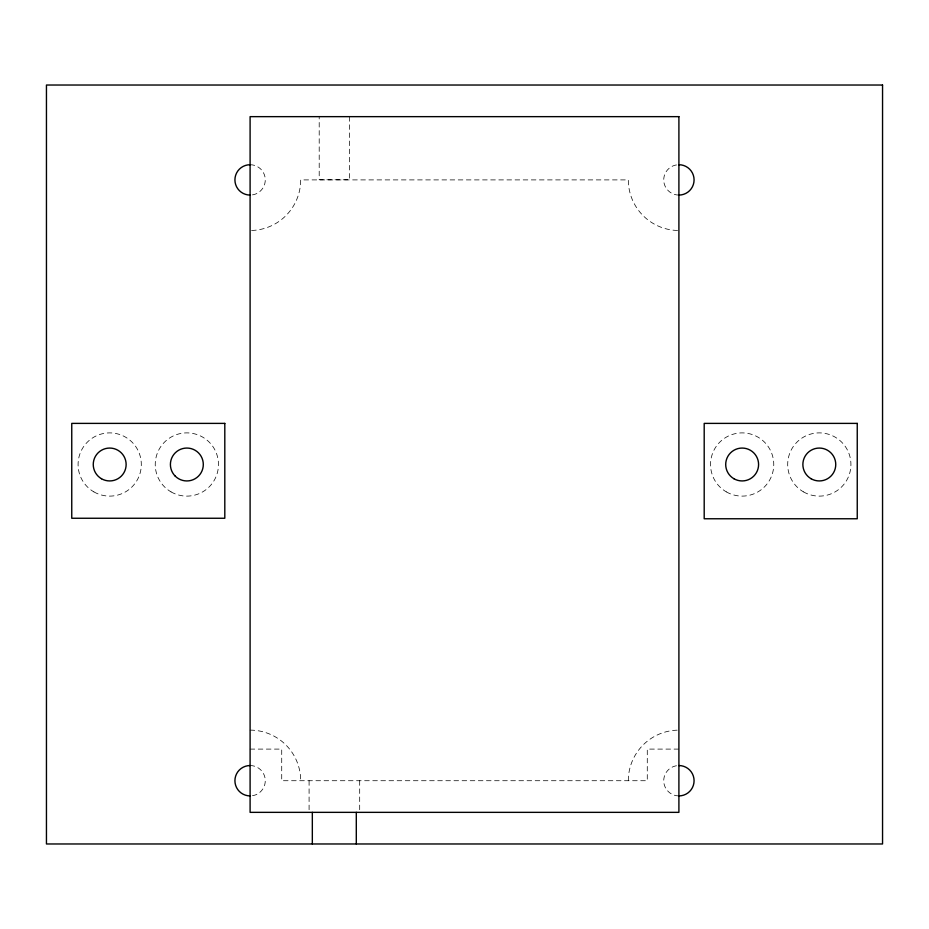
<?xml version="1.0" encoding="UTF-8"?>
<svg xmlns="http://www.w3.org/2000/svg" width="929" height="929" viewBox="0 0 929 929"><rect width="100%" height="100%" fill="white"/><g stroke="black" fill="none" stroke-linecap="round" stroke-linejoin="round"><path stroke-width="0.7" stroke-dasharray="4.64 3.48" d="M250.098 749.099L281.719 749.099L281.719 780.72L647.281 780.72L647.281 749.099L678.902 749.099M359.686 780.72L359.686 810.912M349.559 116.648L349.559 179.773L319.204 179.773L319.204 116.648M309.09 780.72L309.09 812.352M677.589 230.473A50.596 50.596 0 0 1 628.306 179.901L300.694 179.901A50.596 50.596 0 0 1 251.411 230.473M250.098 730.124A50.596 50.596 0 0 1 300.694 780.72M628.306 780.72A50.596 50.596 0 0 1 677.589 730.148M678.902 795.909A15.178 15.178 0 0 1 663.736 781.382A15.178 15.178 0 0 1 677.578 765.601M250.098 765.542A15.178 15.178 0 0 1 265.264 780.07A15.178 15.178 0 0 1 251.422 795.851M678.902 195.078A15.178 15.178 0 0 1 663.736 180.563A15.178 15.178 0 0 1 677.578 164.781M250.098 164.723A15.178 15.178 0 0 1 265.264 179.239A15.178 15.178 0 0 1 251.422 195.02M93.887 491.882A31.621 31.621 0 0 0 141.313 464.5A31.621 31.621 0 0 0 93.887 437.118A31.621 31.621 0 0 0 93.887 491.882M171.041 491.882A31.621 31.621 0 0 0 218.478 464.5A31.621 31.621 0 0 0 171.041 437.118A31.621 31.621 0 0 0 171.041 491.882M803.492 491.882A31.621 31.621 0 0 0 850.929 464.5A31.621 31.621 0 0 0 803.492 437.118A31.621 31.621 0 0 0 803.492 491.882M726.339 491.882A31.621 31.621 0 0 0 773.764 464.5A31.621 31.621 0 0 0 726.339 437.118A31.621 31.621 0 0 0 726.339 491.882"/><path stroke-width="1.39" d="M356.295 812.352L356.295 843.973M312.33 812.352L312.33 843.973M250.098 795.909A15.178 15.178 0 0 1 234.921 780.72A15.178 15.178 0 0 1 250.098 765.542M678.902 164.723A15.178 15.178 0 0 1 694.079 179.901A15.178 15.178 0 0 1 678.902 195.078M250.098 195.078A15.178 15.178 0 0 1 234.921 179.901A15.178 15.178 0 0 1 250.098 164.723M678.902 765.542A15.178 15.178 0 0 1 694.079 780.72A15.178 15.178 0 0 1 678.902 795.909M882.55 85.027L46.45 85.027L46.45 843.973L882.55 843.973L882.55 85.027M678.902 116.648L250.098 116.648L250.098 812.352L678.902 812.352L678.902 116.648M224.806 423.392L71.754 423.392L71.754 518.254L224.806 518.254L224.806 423.392M857.246 423.392L704.194 423.392L704.194 518.765L857.246 518.765L857.246 423.392M175.221 476.124A16.443 16.443 0 0 0 202.743 468.75A16.443 16.443 0 0 0 182.595 448.614A16.443 16.443 0 0 0 175.221 476.124M101.47 478.737A16.443 16.443 0 0 0 126.135 464.5A16.443 16.443 0 0 0 101.47 450.263A16.443 16.443 0 0 0 101.47 478.737M811.087 478.737A16.443 16.443 0 0 0 835.752 464.5A16.443 16.443 0 0 0 811.087 450.263A16.443 16.443 0 0 0 811.087 478.737M733.922 478.737A16.443 16.443 0 0 0 758.587 464.5A16.443 16.443 0 0 0 733.922 450.263A16.443 16.443 0 0 0 733.922 478.737"/></g></svg>
